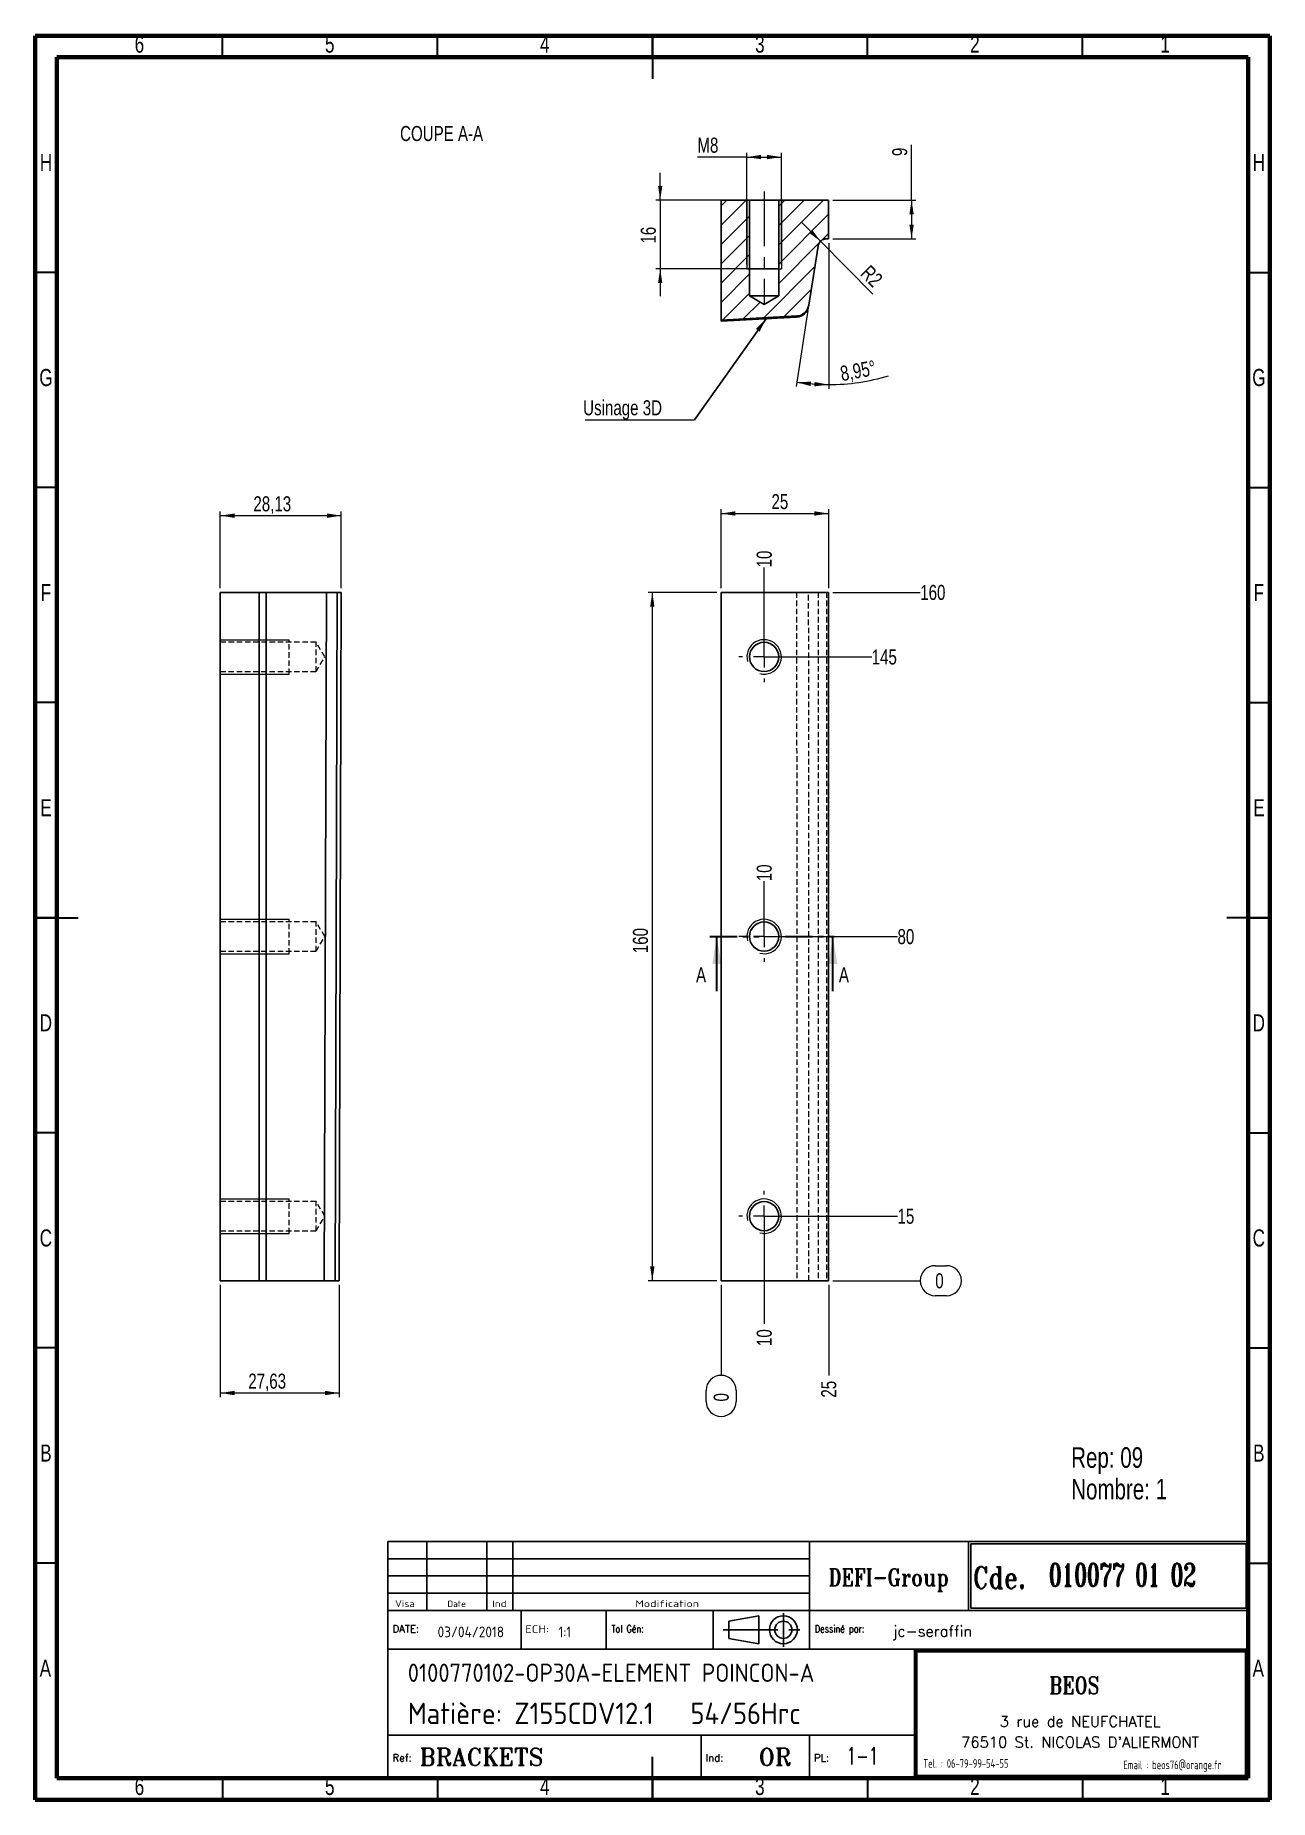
# Model space of a CAD drawing. Header units: millimetres. Extents: x 5 to 292, y 5 to 415.
import ezdxf

# ---------------------------------------------------------------- set-up
doc = ezdxf.new("R2010")
doc.units = ezdxf.units.MM
for name, pattern in [('CENTERX2', [20.32, 12.7, -2.54, 2.54, -2.54]), ('HIDDEN', [1.905, 1.27, -0.635]), ('PHANTOM', [12.7, 6.35, -1.27, 1.27, -1.27, 1.27, -1.27])]:
    doc.linetypes.add(name, pattern=pattern)
doc.layers.add('DIMENSIONS', color=176, linetype='Continuous')
doc.styles.add('SLDTEXTSTYLE0', font='TXT', dxfattribs={"width": 0.75})
doc.styles.add('SLDTEXTSTYLE1', font='ISOCP')
doc.styles.add('SLDTEXTSTYLE10', font='ISOCP', dxfattribs={"width": 1.147311})
doc.styles.add('SLDTEXTSTYLE11', font='ISOCP', dxfattribs={"width": 1.385904})
doc.styles.add('SLDTEXTSTYLE12', font='ISOCP', dxfattribs={"width": 1.246461})
doc.styles.add('SLDTEXTSTYLE13', font='ROMAND')
doc.styles.add('SLDTEXTSTYLE2', font='ROMANT', dxfattribs={"width": 0.8})
doc.styles.add('SLDTEXTSTYLE3', font='ISOCP', dxfattribs={"width": 0.8})
doc.styles.add('SLDTEXTSTYLE4', font='ROMANS', dxfattribs={"width": 0.8})
doc.styles.add('SLDTEXTSTYLE5', font='ROMANT')
doc.styles.add('SLDTEXTSTYLE6', font='ROMANS')
doc.styles.add('SLDTEXTSTYLE7', font='ROMANT', dxfattribs={"width": 0.65})
doc.styles.add('SLDTEXTSTYLE8', font='ISOCP', dxfattribs={"width": 1.446157})
doc.styles.add('SLDTEXTSTYLE9', font='ISOCP', dxfattribs={"width": 1.294402})
doc.dimstyles.new('SLDDIMSTYLE0', dxfattribs={"dimtxt": 3.5, "dimasz": 3.302, "dimexe": 0, "dimexo": 0.0625, "dimgap": 0.875, "dimtad": 0, "dimtih": 1, "dimtoh": 1, "dimdec": 0, "dimrnd": 1e-09, "dimdsep": 46, "dimtxsty": 'SLDTEXTSTYLE0', "dimblk1": 'NONE', "dimblk2": 'NONE', "dimsah": 1, "dimcen": 0.09, "dimadec": 0, "dimazin": 2, "dimtfac": 1, "dimtdec": 0, "dimtofl": 0, "dimtmove": 0, "dimatfit": 3, "dimldrblk": 'NONE', "dimfxl": 1, "dimfrac": 2, "dimtolj": 1, "dimtzin": 12, "dimarcsym": 0})
doc.dimstyles.new('SLDDIMSTYLE1', dxfattribs={"dimtxt": 3.5, "dimasz": 3.302, "dimexe": 0, "dimexo": 0.0625, "dimgap": 0.875, "dimtad": 0, "dimtih": 1, "dimtoh": 1, "dimrnd": 1e-09, "dimzin": 12, "dimdsep": 46, "dimtxsty": 'SLDTEXTSTYLE0', "dimblk1": 'NONE', "dimblk2": 'NONE', "dimsah": 1, "dimcen": 0.09, "dimadec": 0, "dimazin": 3, "dimtfac": 1, "dimtofl": 0, "dimtmove": 0, "dimatfit": 3, "dimldrblk": 'NONE', "dimfxl": 1, "dimfrac": 2, "dimtolj": 1, "dimtzin": 12, "dimarcsym": 0})
doc.dimstyles.new('SLDDIMSTYLE2', dxfattribs={"dimtxt": 3.5, "dimasz": 3.302, "dimexe": 0, "dimexo": 0.0625, "dimgap": 0.875, "dimtad": 1, "dimrnd": 1e-09, "dimzin": 12, "dimdsep": 46, "dimtxsty": 'SLDTEXTSTYLE0', "dimsah": 1, "dimcen": 0.09, "dimadec": 0, "dimazin": 3, "dimtfac": 1, "dimtofl": 0, "dimtmove": 0, "dimatfit": 3, "dimfxl": 1, "dimfrac": 2, "dimtolj": 1, "dimtzin": 12, "dimarcsym": 0})
doc.dimstyles.new('SLDDIMSTYLE3', dxfattribs={"dimtxt": 3.5, "dimasz": 3.302, "dimexe": 0, "dimexo": 0.0625, "dimgap": 0.875, "dimtad": 1, "dimrnd": 1e-09, "dimzin": 12, "dimdsep": 46, "dimtxsty": 'SLDTEXTSTYLE0', "dimsah": 1, "dimcen": 0.09, "dimadec": 0, "dimazin": 3, "dimtfac": 1, "dimtmove": 0, "dimatfit": 0, "dimfxl": 1, "dimfrac": 2, "dimtolj": 1, "dimtzin": 12, "dimarcsym": 0})
doc.dimstyles.new('SLDDIMSTYLE4', dxfattribs={"dimtxt": 3.5, "dimasz": 3.302, "dimexe": 0, "dimexo": 0.0625, "dimgap": 0.875, "dimtad": 1, "dimrnd": 1e-09, "dimzin": 12, "dimdsep": 46, "dimtxsty": 'SLDTEXTSTYLE0', "dimsah": 1, "dimcen": 0, "dimadec": 0, "dimazin": 3, "dimtfac": 1, "dimtofl": 0, "dimtmove": 1, "dimatfit": 3, "dimfxl": 1, "dimfrac": 2, "dimtolj": 1, "dimtzin": 12, "dimarcsym": 0})
doc.dimstyles.new('SLDDIMSTYLE5', dxfattribs={"dimtxt": 3.5, "dimasz": 3.302, "dimexe": 0, "dimexo": 0.0625, "dimgap": 0.875, "dimtad": 1, "dimdec": 4, "dimzin": 12, "dimdsep": 46, "dimtxsty": 'SLDTEXTSTYLE0', "dimsah": 1, "dimcen": 0.09, "dimazin": 3, "dimtfac": 1, "dimtofl": 0, "dimtmove": 0, "dimatfit": 3, "dimfxl": 1, "dimfrac": 2, "dimtolj": 1, "dimtzin": 12, "dimarcsym": 0})
doc.dimstyles.new('SLDDIMSTYLE6', dxfattribs={"dimtxt": 0.18, "dimasz": 3.302, "dimexe": 0, "dimexo": 0.0625, "dimgap": 0, "dimtad": 0, "dimtih": 1, "dimtoh": 1, "dimdec": 0, "dimrnd": 1e-09, "dimzin": 0, "dimdsep": 46, "dimtxsty": 'Standard', "dimsah": 1, "dimcen": 0.09, "dimadec": 0, "dimazin": 0, "dimtfac": 3.302, "dimtdec": 0, "dimtofl": 0, "dimtmove": 0, "dimatfit": 3, "dimfxl": 1, "dimfrac": 2, "dimtolj": 1, "dimtzin": 0, "dimarcsym": 0})

# ---------------------------------------------------------------- blocks, each defined once
blk = doc.blocks.new('SW_NOTE_0')
at = {"color": 0, "linetype": 'Continuous', "lineweight": 0, "char_height": 4.763, "attachment_point": 1, "style": 'SLDTEXTSTYLE0'}
for s, insert in [('Rep: 09', (0, 6.14)), ('Nombre: 1', (0, -1.21))]:
    blk.add_mtext(s, dxfattribs=dict(at, insert=insert))
blk = doc.blocks.new('_D')
at = {"color": 7, "linetype": 'Continuous', "lineweight": 18}
for p, q in [((214.24, 129.12), (216.83, 129.12)), ((190.46, 125.64), (210.75, 125.64)), ((216.83, 122.15), (214.24, 122.15))]:
    blk.add_line(p, q, dxfattribs=at)
for centre, start, end in [((214.24, 125.64), 90, 270), ((216.83, 125.64), 270, 90)]:
    blk.add_arc(centre, 3.49, start, end, dxfattribs=at)
at = {"color": 7, "linetype": 'Continuous', "lineweight": 18, "insert": (214.24, 127.37), "char_height": 3.5, "attachment_point": 1, "style": 'SLDTEXTSTYLE0'}
blk.add_mtext('0', dxfattribs=at)
blk = doc.blocks.new('_None')
blk = doc.blocks.new('_D_1')
at = {"color": 7, "linetype": 'Continuous', "lineweight": 18}
blk.add_line((175.46, 140.64), (205.46, 140.64), dxfattribs=at)
at = {"color": 7, "linetype": 'Continuous', "lineweight": 18, "insert": (205.46, 142.37), "char_height": 3.5, "attachment_point": 1, "style": 'SLDTEXTSTYLE0'}
blk.add_mtext('15', dxfattribs=at)
blk = doc.blocks.new('_D_2')
at = {"color": 7, "linetype": 'Continuous', "lineweight": 18}
blk.add_line((175.46, 205.64), (205.46, 205.64), dxfattribs=at)
at = {"color": 7, "linetype": 'Continuous', "lineweight": 18, "insert": (205.46, 207.37), "char_height": 3.5, "attachment_point": 1, "style": 'SLDTEXTSTYLE0'}
blk.add_mtext('80', dxfattribs=at)
blk = doc.blocks.new('_D_3')
at = {"color": 7, "linetype": 'Continuous', "lineweight": 18}
blk.add_line((175.46, 270.64), (199.46, 270.64), dxfattribs=at)
at = {"color": 7, "linetype": 'Continuous', "lineweight": 18, "insert": (199.46, 272.37), "char_height": 3.5, "attachment_point": 1, "style": 'SLDTEXTSTYLE0'}
blk.add_mtext('145', dxfattribs=at)
blk = doc.blocks.new('_D_4')
at = {"color": 7, "linetype": 'Continuous', "lineweight": 18}
blk.add_line((190.46, 285.64), (210.75, 285.64), dxfattribs=at)
at = {"color": 7, "linetype": 'Continuous', "lineweight": 18, "insert": (210.75, 287.37), "char_height": 3.5, "attachment_point": 1, "style": 'SLDTEXTSTYLE0'}
blk.add_mtext('160', dxfattribs=at)
blk = doc.blocks.new('_D_5')
at = {"color": 7, "linetype": 'Continuous', "lineweight": 18}
for p, q in [((164.46, 124.64), (164.46, 103.64)), ((160.97, 97.56), (160.97, 100.15)), ((167.94, 100.15), (167.94, 97.56))]:
    blk.add_line(p, q, dxfattribs=at)
for centre, start, end in [((164.46, 100.15), 0, 180), ((164.46, 97.56), 180, 0)]:
    blk.add_arc(centre, 3.49, start, end, dxfattribs=at)
at = {"color": 7, "linetype": 'Continuous', "lineweight": 18, "insert": (162.72, 97.56), "char_height": 3.5, "attachment_point": 1, "rotation": 90, "style": 'SLDTEXTSTYLE0'}
blk.add_mtext('0', dxfattribs=at)
blk = doc.blocks.new('_D_6')
at = {"color": 7, "linetype": 'Continuous', "lineweight": 18}
blk.add_line((174.46, 139.64), (174.46, 115.64), dxfattribs=at)
at = {"color": 7, "linetype": 'Continuous', "lineweight": 18, "insert": (172.72, 110.46), "char_height": 3.5, "attachment_point": 1, "rotation": 90, "style": 'SLDTEXTSTYLE0'}
blk.add_mtext('10', dxfattribs=at)
blk = doc.blocks.new('_D_7')
at = {"color": 7, "linetype": 'Continuous', "lineweight": 18}
blk.add_line((174.46, 206.64), (174.46, 218.49), dxfattribs=at)
at = {"color": 7, "linetype": 'Continuous', "lineweight": 18, "insert": (172.72, 218.49), "char_height": 3.5, "attachment_point": 1, "rotation": 90, "style": 'SLDTEXTSTYLE0'}
blk.add_mtext('10', dxfattribs=at)
blk = doc.blocks.new('_D_8')
at = {"color": 7, "linetype": 'Continuous', "lineweight": 18}
blk.add_line((174.46, 271.64), (174.46, 291.43), dxfattribs=at)
at = {"color": 7, "linetype": 'Continuous', "lineweight": 18, "insert": (172.72, 291.43), "char_height": 3.5, "attachment_point": 1, "rotation": 90, "style": 'SLDTEXTSTYLE0'}
blk.add_mtext('10', dxfattribs=at)
blk = doc.blocks.new('_D_9')
at = {"color": 7, "linetype": 'Continuous', "lineweight": 18}
blk.add_line((189.46, 124.64), (189.46, 103.64), dxfattribs=at)
at = {"color": 7, "linetype": 'Continuous', "lineweight": 18, "insert": (187.72, 98.46), "char_height": 3.5, "attachment_point": 1, "rotation": 90, "style": 'SLDTEXTSTYLE0'}
blk.add_mtext('25', dxfattribs=at)
blk = doc.blocks.new('_D_10')
at = {"color": 7, "linetype": 'Continuous', "lineweight": 18}
for p, q in [((164.46, 286.64), (164.46, 304.96)), ((164.46, 303.96), (189.46, 303.96)), ((189.46, 286.64), (189.46, 304.96))]:
    blk.add_line(p, q, dxfattribs=at)
for points in [[(164.46, 303.96), (167.76, 303.46), (167.76, 304.47)], [(189.46, 303.96), (186.15, 304.47), (186.15, 303.46)]]:
    blk.add_solid(points, dxfattribs=at)
at = {"color": 7, "linetype": 'Continuous', "lineweight": 18, "insert": (176.16, 308.48), "char_height": 3.5, "attachment_point": 1, "style": 'SLDTEXTSTYLE0'}
blk.add_mtext('25', dxfattribs=at)
blk = doc.blocks.new('_D_11')
at = {"color": 7, "linetype": 'Continuous', "lineweight": 18}
for p, q in [((163.46, 285.64), (147.46, 285.64)), ((148.46, 285.64), (148.46, 125.64)), ((163.46, 125.64), (147.46, 125.64))]:
    blk.add_line(p, q, dxfattribs=at)
for points in [[(148.46, 285.64), (147.95, 282.33), (148.96, 282.33)], [(148.46, 125.64), (148.96, 128.94), (147.95, 128.94)]]:
    blk.add_solid(points, dxfattribs=at)
at = {"color": 7, "linetype": 'Continuous', "lineweight": 18, "insert": (143.94, 201.76), "char_height": 3.5, "attachment_point": 1, "rotation": 90, "style": 'SLDTEXTSTYLE0'}
blk.add_mtext('160', dxfattribs=at)
blk = doc.blocks.new('SW_CENTERMARKSYMBOL_0')
at = {"color": 0, "linetype": 'Continuous', "lineweight": 0}
for p, q in [((0, 5), (0, 5.9)), ((-5, 0), (-5.9, 0)), ((0, 0), (-2.5, 0)), ((0, 0), (0, 2.5)), ((0, 0), (0, -2.5)), ((0, 0), (2.5, 0)), ((5, 0), (5.9, 0)), ((0, -5), (0, -5.9))]:
    blk.add_line(p, q, dxfattribs=at)
blk = doc.blocks.new('SW_CENTERMARKSYMBOL_1')
at = {"color": 0, "linetype": 'Continuous', "lineweight": 0}
for p, q in [((0, 5), (0, 5.9)), ((-5, 0), (-5.9, 0)), ((0, 0), (-2.5, 0)), ((0, 0), (0, 2.5)), ((0, 0), (0, -2.5)), ((0, 0), (2.5, 0)), ((5, 0), (5.9, 0)), ((0, -5), (0, -5.9))]:
    blk.add_line(p, q, dxfattribs=at)
blk = doc.blocks.new('SW_CENTERMARKSYMBOL_2')
at = {"color": 0, "linetype": 'Continuous', "lineweight": 0}
for p, q in [((0, 5), (0, 5.9)), ((-5, 0), (-5.9, 0)), ((0, 0), (-2.5, 0)), ((0, 0), (0, 2.5)), ((0, 0), (0, -2.5)), ((0, 0), (2.5, 0)), ((5, 0), (5.9, 0)), ((0, -5), (0, -5.9))]:
    blk.add_line(p, q, dxfattribs=at)
blk = doc.blocks.new('_D_12')
at = {"color": 7, "linetype": 'Continuous', "lineweight": 18}
for p, q in [((150.29, 376.81), (150.29, 383.16)), ((177.46, 376.81), (149.29, 376.81)), ((150.29, 376.81), (150.29, 360.81)), ((177.46, 360.81), (149.29, 360.81)), ((150.29, 360.81), (150.29, 354.46))]:
    blk.add_line(p, q, dxfattribs=at)
for points in [[(150.29, 376.81), (150.79, 380.12), (149.78, 380.12)], [(150.29, 360.81), (149.78, 357.51), (150.79, 357.51)]]:
    blk.add_solid(points, dxfattribs=at)
at = {"color": 7, "linetype": 'Continuous', "lineweight": 18, "insert": (145.77, 366.7), "char_height": 3.5, "attachment_point": 1, "rotation": 90, "style": 'SLDTEXTSTYLE0'}
blk.add_mtext('16', dxfattribs=at)
blk = doc.blocks.new('_D_13')
at = {"color": 7, "linetype": 'Continuous', "lineweight": 18}
for q in [(183.09, 371.74), (199.76, 354.95)]:
    blk.add_line((187.57, 367.23), q, dxfattribs=at)
blk.add_solid([(187.57, 367.23), (185.6, 369.93), (184.88, 369.21)], dxfattribs=at)
at = {"color": 7, "linetype": 'Continuous', "lineweight": 18, "insert": (199.12, 361.97), "char_height": 3.5, "attachment_point": 1, "rotation": 315, "style": 'SLDTEXTSTYLE0'}
blk.add_mtext('R2', dxfattribs=at)
blk = doc.blocks.new('_D_14')
at = {"color": 7, "linetype": 'Continuous', "lineweight": 18}
for p, q in [((208.73, 376.81), (208.73, 389.63)), ((190.46, 376.81), (209.73, 376.81)), ((208.73, 376.81), (208.73, 367.81)), ((190.46, 367.81), (209.73, 367.81))]:
    blk.add_line(p, q, dxfattribs=at)
for points in [[(208.73, 376.81), (208.23, 373.51), (209.24, 373.51)], [(208.73, 367.81), (209.24, 371.12), (208.23, 371.12)]]:
    blk.add_solid(points, dxfattribs=at)
at = {"color": 7, "linetype": 'Continuous', "lineweight": 18, "insert": (204.22, 387.04), "char_height": 3.5, "attachment_point": 1, "rotation": 90, "style": 'SLDTEXTSTYLE0'}
blk.add_mtext('9', dxfattribs=at)
blk = doc.blocks.new('_D_15')
at = {"color": 7, "linetype": 'Continuous', "lineweight": 18}
for p, q in [((170.46, 386.81), (158.94, 386.81)), ((170.46, 361.81), (170.46, 387.81)), ((170.46, 386.81), (178.46, 386.81)), ((178.46, 361.81), (178.46, 387.81))]:
    blk.add_line(p, q, dxfattribs=at)
for points in [[(170.46, 386.81), (173.76, 386.31), (173.76, 387.32)], [(178.46, 386.81), (175.15, 387.32), (175.15, 386.31)]]:
    blk.add_solid(points, dxfattribs=at)
at = {"color": 7, "linetype": 'Continuous', "lineweight": 18, "insert": (158.94, 391.33), "char_height": 3.5, "attachment_point": 1, "style": 'SLDTEXTSTYLE0'}
blk.add_mtext('M8', dxfattribs=at)
blk = doc.blocks.new('_D_16')
at = {"color": 7, "linetype": 'Continuous', "lineweight": 18}
for p, q in [((189.46, 366.81), (189.46, 332.91)), ((184.65, 351.16), (181.87, 333.51))]:
    blk.add_line(p, q, dxfattribs=at)
for start, end in [(261.0453, 270), (270, 286.9393)]:
    blk.add_arc((189.46, 381.67), 47.75, start, end, dxfattribs=at)
for points in [[(182.02, 334.49), (185.24, 333.59), (185.36, 334.6)], [(189.46, 333.91), (186.17, 334.53), (186.14, 333.52)]]:
    blk.add_solid(points, dxfattribs=at)
at = {"color": 7, "linetype": 'Continuous', "lineweight": 18, "insert": (191.91, 338.15), "char_height": 3.5, "attachment_point": 1, "rotation": 10.4178, "style": 'SLDTEXTSTYLE0'}
blk.add_mtext('8,95°', dxfattribs=at)
blk = doc.blocks.new('SW_NOTE_1')
at = {"color": 0, "linetype": 'Continuous', "lineweight": 0}
blk.add_line((-25.44, 0), (0, 0), dxfattribs=at)
at = {"color": 0, "linetype": 'Continuous', "lineweight": 0, "insert": (-25.92, 4.58), "char_height": 3.5, "attachment_point": 1, "style": 'SLDTEXTSTYLE0'}
blk.add_mtext('Usinage 3D', dxfattribs=at)
blk = doc.blocks.new('_D_17')
at = {"color": 7, "linetype": 'Continuous', "lineweight": 18}
for p, q in [((48.02, 286.64), (48.02, 304.46)), ((76.15, 286.64), (76.15, 304.46)), ((76.15, 303.46), (48.02, 303.46))]:
    blk.add_line(p, q, dxfattribs=at)
for points in [[(48.02, 303.46), (51.32, 302.95), (51.32, 303.97)], [(76.15, 303.46), (72.85, 303.97), (72.85, 302.95)]]:
    blk.add_solid(points, dxfattribs=at)
at = {"color": 7, "linetype": 'Continuous', "lineweight": 18, "insert": (55.71, 307.97), "char_height": 3.5, "attachment_point": 1, "style": 'SLDTEXTSTYLE0'}
blk.add_mtext('28,13', dxfattribs=at)
blk = doc.blocks.new('_D_18')
at = {"color": 7, "linetype": 'Continuous', "lineweight": 18}
for p, q in [((48.02, 124.64), (48.02, 98.53)), ((75.65, 124.64), (75.65, 98.53)), ((75.65, 99.53), (48.02, 99.53))]:
    blk.add_line(p, q, dxfattribs=at)
for points in [[(48.02, 99.53), (51.32, 99.02), (51.32, 100.04)], [(75.65, 99.53), (72.35, 100.04), (72.35, 99.02)]]:
    blk.add_solid(points, dxfattribs=at)
at = {"color": 7, "linetype": 'Continuous', "lineweight": 18, "insert": (54.52, 104.04), "char_height": 3.5, "attachment_point": 1, "style": 'SLDTEXTSTYLE0'}
blk.add_mtext('27,63', dxfattribs=at)

msp = doc.modelspace()

# ---------------------------------------------------------------- hatches: boundary and pattern name
at = {"linetype": 'Continuous', "lineweight": 18}
h = msp.add_hatch(dxfattribs=at)
h.set_pattern_fill('ANSI31', style=0)
edge = h.paths.add_edge_path(flags=0)
edge.add_line((189.45526, 367.8146), (189.45526, 376.8146))
edge.add_line((189.45526, 376.8146), (177.85526, 376.8146))
edge.add_line((177.85526, 376.8146), (177.85526, 354.5646))
edge.add_line((177.85526, 354.5646), (174.45526, 352.52167))
edge.add_line((174.45526, 352.52167), (171.05526, 354.5646))
edge.add_line((171.05526, 354.5646), (171.05526, 376.8146))
edge.add_line((171.05526, 376.8146), (164.45526, 376.8146))
edge.add_line((164.45526, 376.8146), (164.45526, 348.93753))
edge.add_line((164.45526, 348.93753), (182.03984, 349.87305))
edge.add_ellipse((181.88047, 352.86882), major_axis=(0.46697, 2.96345), ratio=0.999994874, start_angle=191.9999403, end_angle=270)
edge.add_line((184.8439, 352.40186), (187.00647, 366.12591))
edge.add_arc((188.98209, 365.8146), 2, 90, 171.0452599, ccw=False)
edge.add_line((188.98209, 367.8146), (189.45526, 367.8146))

# ---------------------------------------------------------------- linework, layer by layer
at = {"color": 7, "linetype": 'Continuous', "lineweight": 70}
for p, q in [((5, 5), (5, 415)), ((5, 415), (292, 415)), ((292, 415), (292, 5)), ((10, 10), (10, 410)), ((10, 410), (287, 410)), ((287, 410), (287, 10)), ((287, 10), (10, 10)), ((292, 5), (5, 5))]:
    msp.add_line(p, q, dxfattribs=at)
at = {"color": 7, "linetype": 'Continuous', "lineweight": 35}
for p, q in [((48.5, 410), (48.5, 415)), ((98.5, 410), (98.5, 415)), ((148.5, 415.001), (148.5, 404.999)), ((148.5, 410), (148.5, 415)), ((198.5, 410), (198.5, 415)), ((248.5, 410), (248.5, 415)), ((10, 360), (5, 360)), ((287, 360), (292, 360)), ((10, 310), (5, 310)), ((287, 310), (292, 310)), ((10, 260), (5, 260)), ((287, 260), (292, 260)), ((4.999, 210), (15.001, 210)), ((10, 210), (5, 210)), ((292.001, 210), (281.999, 210)), ((287, 210), (292, 210)), ((163.45526, 192.9357), (163.45526, 205.6357)), ((190.45526, 192.9357), (190.45526, 205.6357)), ((10, 160), (5, 160)), ((287, 160), (292, 160)), ((10, 110), (5, 110)), ((287, 110), (292, 110)), ((10, 60), (5, 60)), ((287, 60), (292, 60)), ((148.5, 4.999), (148.5, 15.001)), ((48.5, 10), (48.5, 5)), ((98.5, 10), (98.5, 5)), ((148.5, 10), (148.5, 5)), ((198.5, 10), (198.5, 5)), ((248.5, 10), (248.5, 5))]:
    msp.add_line(p, q, dxfattribs=at)
at = {"color": 7, "linetype": 'CENTERX2', "lineweight": 18}
msp.add_line((174.45526, 378.8146), (174.45526, 352.5646), dxfattribs=at)
at = {"color": 7, "linetype": 'Continuous', "lineweight": 25}
for p, q in [((164.45526, 348.93753), (164.45526, 376.8146)), ((164.45526, 376.8146), (171.05526, 376.8146)), ((171.05526, 354.5646), (171.05526, 376.8146)), ((177.85526, 376.8146), (171.05526, 376.8146)), ((177.85526, 376.8146), (177.85526, 354.5646)), ((177.85526, 376.8146), (189.45526, 376.8146)), ((189.45526, 376.8146), (189.45526, 367.8146)), ((187.00647, 366.12591), (184.8439, 352.40186)), ((189.45526, 367.8146), (188.98209, 367.8146)), ((174.45526, 352.52167), (171.05526, 354.5646)), ((177.85526, 354.5646), (171.05526, 354.5646)), ((177.85526, 354.5646), (174.45526, 352.52167)), ((182.03984, 349.87305), (164.45526, 348.93753)), ((164.45526, 348.68662), (181.99997, 349.62002)), ((164.45526, 348.93753), (164.45526, 348.68662)), ((181.99997, 349.62002), (182.03984, 349.87305)), ((184.8439, 352.40186), (184.80403, 352.14883)), ((48.02281, 285.6357), (48.02281, 125.6357)), ((48.02281, 285.6357), (57.02281, 285.6357)), ((57.02281, 285.6357), (57.02281, 125.6357)), ((57.02281, 285.6357), (58.7115, 285.6357)), ((58.7115, 285.6357), (58.7115, 125.6357)), ((58.7115, 285.6357), (72.68857, 285.6357)), ((72.18252, 125.6357), (72.68857, 285.6357)), ((72.68857, 285.6357), (75.21739, 285.6357)), ((75.21739, 285.6357), (74.71134, 125.6357)), ((76.15079, 285.6357), (75.21739, 285.6357)), ((75.64897, 125.6357), (76.15079, 285.6357)), ((164.45526, 285.6357), (164.45526, 125.6357)), ((164.45526, 285.6357), (189.45526, 285.6357)), ((189.45526, 285.6357), (189.45526, 125.6357)), ((57.02281, 125.6357), (48.02281, 125.6357)), ((58.7115, 125.6357), (57.02281, 125.6357)), ((72.18252, 125.6357), (58.7115, 125.6357)), ((74.71134, 125.6357), (72.18252, 125.6357)), ((74.71134, 125.6357), (75.64897, 125.6357)), ((189.45526, 125.6357), (164.45526, 125.6357))]:
    msp.add_line(p, q, dxfattribs=at)
at = {"color": 7, "linetype": 'Continuous', "lineweight": 18}
for p, q in [((170.45526, 376.8146), (170.45526, 360.8146)), ((178.45526, 376.8146), (178.45526, 360.8146)), ((170.45526, 360.8146), (178.45526, 360.8146)), ((48.02281, 274.6357), (64.02281, 274.6357)), ((48.02281, 266.6357), (64.02281, 266.6357)), ((48.02281, 209.6357), (64.02281, 209.6357)), ((48.02281, 201.6357), (64.02281, 201.6357)), ((48.02281, 144.6357), (64.02281, 144.6357)), ((48.02281, 136.6357), (64.02281, 136.6357))]:
    msp.add_line(p, q, dxfattribs=at)
at = {"color": 7, "linetype": 'HIDDEN', "lineweight": 18}
for p, q in [((181.99997, 285.6357), (182.07971, 125.6357)), ((184.88377, 125.6357), (184.80403, 285.6357)), ((187.00647, 285.6357), (187.00647, 125.6357)), ((188.98209, 285.6357), (188.98209, 125.6357)), ((70.27281, 274.0357), (48.02281, 274.0357)), ((64.02281, 266.6357), (64.02281, 274.6357)), ((70.27281, 267.2357), (70.27281, 274.0357)), ((72.31573, 270.6357), (70.27281, 274.0357)), ((48.02281, 267.2357), (70.27281, 267.2357)), ((70.27281, 267.2357), (72.31573, 270.6357)), ((64.02281, 201.6357), (64.02281, 209.6357)), ((70.27281, 209.0357), (48.02281, 209.0357)), ((70.27281, 202.2357), (70.27281, 209.0357)), ((72.31573, 205.6357), (70.27281, 209.0357)), ((70.27281, 202.2357), (72.31573, 205.6357)), ((48.02281, 202.2357), (70.27281, 202.2357)), ((70.27281, 144.0357), (48.02281, 144.0357)), ((64.02281, 136.6357), (64.02281, 144.6357)), ((70.27281, 137.2357), (70.27281, 144.0357)), ((72.31573, 140.6357), (70.27281, 144.0357)), ((70.27281, 137.2357), (72.31573, 140.6357)), ((48.02281, 137.2357), (70.27281, 137.2357))]:
    msp.add_line(p, q, dxfattribs=at)
at = {"color": 7, "linetype": 'PHANTOM', "lineweight": 35}
for p, q in [((161.86776, 205.6357), (174.57411, 205.6357)), ((179.34276, 205.6357), (192.04276, 205.6357))]:
    msp.add_line(p, q, dxfattribs=at)
at = {"color": 7, "linetype": 'Continuous', "lineweight": 25}
for centre in [(174.45526, 270.6357), (174.45526, 205.6357), (174.45526, 140.6357)]:
    msp.add_circle(centre, 3.4, dxfattribs=at)
msp.add_arc((188.98209, 365.8146), 2, 90, 171.0452599, dxfattribs=at)
at = {"color": 7, "linetype": 'Continuous', "lineweight": 18}
for centre in [(174.45526, 270.6357), (174.45526, 205.6357), (174.45526, 140.6357)]:
    msp.add_arc(centre, 4, 255, 195, dxfattribs=at)
at = {"color": 7, "linetype": 'Continuous', "lineweight": 25}
for centre in [(181.8406, 352.6158), (181.88047, 352.86882)]:
    msp.add_ellipse(centre, major_axis=(0.46697, 2.96345), ratio=0.999994874, start_param=3.351032164, end_param=4.71238898, dxfattribs=at)
at = {"color": 7, "linetype": 'Continuous', "lineweight": 35}
for points in [[(163.45526, 205.6357), (162.43926, 199.2857), (164.47126, 199.2857)], [(190.45526, 205.6357), (189.43926, 199.2857), (191.47126, 199.2857)]]:
    msp.add_solid(points, dxfattribs=at)
at = {"layer": 'DIMENSIONS', "color": 3}
for p, q in [((185, 65), (87, 65)), ((96, 49), (96, 65)), ((110, 49), (110, 65)), ((116, 49), (116, 65)), ((87, 61), (185, 61)), ((185, 57), (87, 57)), ((87, 53), (185, 53))]:
    msp.add_line(p, q, dxfattribs=at)
at = {"layer": 'DIMENSIONS', "color": 6}
for p, q in [((87, 65), (87, 10)), ((287, 10), (287, 65)), ((287, 40), (209.38409, 40)), ((209.38409, 40), (209.38409, 10)), ((286.8, 39.8), (209.58409, 39.8)), ((209.58409, 39.8), (209.58409, 10.2)), ((286.6, 39.6), (209.78409, 39.6)), ((209.78409, 39.6), (209.78409, 10.4)), ((286.4, 39.4), (209.98409, 39.4)), ((209.98409, 39.4), (209.98409, 10.6)), ((286.4, 10.6), (286.4, 39.4)), ((286.6, 10.4), (286.6, 39.6)), ((286.8, 10.2), (286.8, 39.8)), ((87, 10), (287, 10)), ((209.58409, 10.2), (286.8, 10.2)), ((209.78409, 10.4), (286.6, 10.4)), ((209.98409, 10.6), (286.4, 10.6))]:
    msp.add_line(p, q, dxfattribs=at)
at = {"layer": 'DIMENSIONS', "color": 1}
for p, q in [((287, 65), (185, 65)), ((185, 49), (185, 65)), ((222, 49), (222, 65)), ((222.5, 49.5), (222.5, 64.5)), ((222.5, 64.5), (286.5, 64.5)), ((286.5, 64.5), (286.5, 49.5)), ((286.5, 49.5), (222.5, 49.5)), ((87, 49), (287, 49)), ((118, 49), (118, 40)), ((137.73069, 49), (137.73069, 40)), ((162.62034, 49), (162.62034, 40)), ((185, 49), (185, 40)), ((209.38409, 40), (87, 40)), ((209.38409, 20), (87, 20)), ((159.79154, 20), (159.79154, 10)), ((185, 20), (185, 10))]:
    msp.add_line(p, q, dxfattribs=at)
at = {"layer": 'DIMENSIONS'}
for p, q in [((222.5, 49.5), (222.5, 64.5)), ((222.5, 64.5), (286.5, 64.5)), ((286.5, 64.5), (286.5, 49.5)), ((286.5, 49.5), (222.5, 49.5))]:
    msp.add_line(p, q, dxfattribs=at)
at = {"layer": 'DIMENSIONS', "color": 7}
for p, q in [((173.24368, 47.75), (166.24368, 46.5)), ((166.24368, 46.5), (166.24368, 42.5)), ((173.24368, 41.25), (173.24368, 47.75)), ((166.24368, 42.5), (173.24368, 41.25))]:
    msp.add_line(p, q, dxfattribs=at)
at = {"layer": 'DIMENSIONS', "color": 3, "linetype": 'CENTERX2'}
for p, q in [((178.93393, 48.34798), (178.93393, 40.51332)), ((164.94646, 44.5), (183.20111, 44.5))]:
    msp.add_line(p, q, dxfattribs=at)
at = {"layer": 'DIMENSIONS', "color": 7}
for radius in [3.25, 2]:
    msp.add_circle((178.93393, 44.5), radius, dxfattribs=at)

# ---------------------------------------------------------------- block references
at = {"color": 7, "linetype": 'Continuous', "lineweight": 0}
for name, p in [('SW_NOTE_1', (158.29725, 325.71065)), ('SW_CENTERMARKSYMBOL_2', (174.45526, 270.6357)), ('SW_CENTERMARKSYMBOL_1', (174.45526, 205.6357)), ('SW_CENTERMARKSYMBOL_0', (174.45526, 140.6357)), ('SW_NOTE_0', (245.84082, 80.78091))]:
    msp.add_blockref(name, p, dxfattribs=at)

# ---------------------------------------------------------------- texts
at = {"color": 7, "linetype": 'Continuous', "lineweight": 0, "attachment_point": 2, "style": 'SLDTEXTSTYLE0'}
for s, insert, char_height in [('6', (29.21004, 415.06015), 3.96875), ('5', (73.46004, 415.06015), 3.96875), ('4', (123.46004, 415.06015), 3.96875), ('3', (173.46004, 415.06015), 3.96875), ('2', (223.46004, 415.06015), 3.96875), ('1', (267.71004, 415.06015), 3.96875), ('COUPE A-A', (99.4699, 394.0375), 3.5), ('H', (7.49035, 387.56015), 3.96875), ('H', (289.49035, 387.56015), 3.96875), ('G', (7.48668, 337.56015), 3.96875), ('G', (289.48668, 337.56015), 3.96875), ('F', (7.45774, 287.56015), 3.96875), ('F', (289.45774, 287.56015), 3.96875), ('E', (7.50781, 237.56015), 3.96875), ('E', (289.50781, 237.56015), 3.96875), ('D', (7.45269, 187.56015), 3.96875), ('D', (289.45269, 187.56015), 3.96875), ('C', (7.45866, 137.56015), 3.96875), ('C', (289.45866, 137.56015), 3.96875), ('B', (7.4706, 87.56015), 3.96875), ('B', (289.4706, 87.56015), 3.96875), ('A', (7.33969, 37.56015), 3.96875), ('A', (289.33969, 37.56015), 3.96875), ('6', (29.21004, 10.06015), 3.96875), ('5', (73.46004, 10.06015), 3.96875), ('4', (123.46004, 10.06015), 3.96875), ('3', (173.46004, 10.06015), 3.96875), ('2', (223.46004, 10.06015), 3.96875), ('1', (267.71004, 10.06015), 3.96875)]:
    msp.add_mtext(s, dxfattribs=dict(at, insert=insert, char_height=char_height))
at = {"color": 7, "linetype": 'Continuous', "char_height": 3.5, "attachment_point": 1, "style": 'SLDTEXTSTYLE0'}
for insert in [(158.62347, 198.49567), (191.83577, 198.49567)]:
    msp.add_mtext('A', dxfattribs=dict(at, insert=insert))
at = {"layer": 'DIMENSIONS'}
for s, insert, char_height, attachment_point, style in [('DEFI-Group', (203.4195, 58.70072), 4, 2, 'SLDTEXTSTYLE2'), ('Cde.', (223, 59.12589), 5, 1, 'SLDTEXTSTYLE2'), ('010077 01 02', (240.66187, 59.93983), 5.2916667, 1, 'SLDTEXTSTYLE7'), ('Visa', (88.6551, 51.34751), 1.567052, 1, 'SLDTEXTSTYLE12'), ('Date', (100.82407, 51.28334), 1.492431, 1, 'SLDTEXTSTYLE10'), ('Ind', (111.25446, 51.28334), 1.492431, 1, 'SLDTEXTSTYLE11'), ('Modification', (144.48919, 51.34751), 1.5670523, 1, 'SLDTEXTSTYLE8'), ('DATE:', (88.03411, 45.59841), 1.727675, 1, 'SLDTEXTSTYLE6'), ('03/04/2018', (98.53289, 45.25347), 2.5, 1, 'SLDTEXTSTYLE1'), ('ECH:', (118.91066, 45.55991), 1.814059, 1, 'SLDTEXTSTYLE9'), ('1:1', (126.61977, 45.24035), 2.5, 1, 'SLDTEXTSTYLE1'), ('Tol Gén:', (138.95157, 45.59841), 1.727675, 1, 'SLDTEXTSTYLE4'), ('Dessiné par:', (186.22087, 45.59841), 1.7276752, 1, 'SLDTEXTSTYLE4'), ('jc-seraffin', (204.35515, 45.41997), 2.5, 1, 'SLDTEXTSTYLE5'), ('0100770102-OP30A-ELEMENT POINCON-A', (91.60273, 36.61968), 4.2333333, 1, 'SLDTEXTSTYLE1'), ('BEOS', (246.57079, 33.59488), 4, 2, 'SLDTEXTSTYLE2'), ('Matière: Z155CDV12.1   54/56Hrc', (91.60273, 27.56351), 5, 1, 'SLDTEXTSTYLE1'), ('3 rue de NEUFCHATEL', (247.90924, 24.44835), 2.5, 2, 'SLDTEXTSTYLE13'), ('BRACKETS', (94.33673, 16.95138), 4, 1, 'SLDTEXTSTYLE5'), ('OR', (173.19394, 16.95138), 4, 1, 'SLDTEXTSTYLE5'), ('1-1', (193.65089, 17.17305), 4, 1, 'SLDTEXTSTYLE7'), ("76510 St. NICOLAS D'ALIERMONT", (247.90254, 19.62324), 2.5, 2, 'SLDTEXTSTYLE13'), ('Ref:', (88.03411, 15.59841), 1.727675, 1, 'SLDTEXTSTYLE6'), ('Ind:', (160.82565, 15.59841), 1.727675, 1, 'SLDTEXTSTYLE6'), ('PL:', (186.03411, 15.59841), 1.727675, 1, 'SLDTEXTSTYLE6'), ('Tel. : 06-79-99-54-55', (221.36027, 14.42858), 2, 2, 'SLDTEXTSTYLE3'), ('Email : beos76@orange.fr', (269.37248, 14.0972), 2, 2, 'SLDTEXTSTYLE3')]:
    msp.add_mtext(s, dxfattribs=dict(at, insert=insert, char_height=char_height, attachment_point=attachment_point, style=style))

# ---------------------------------------------------------------- dimensions: what is measured, and where the dimension line sits
at = {"color": 7, "linetype": 'Continuous', "lineweight": 18}
dim = msp.add_linear_dim(base=(178.45526, 386.8146), p1=(170.45526, 360.8146), p2=(178.45526, 360.8146), text='M8', dimstyle='SLDDIMSTYLE2', dxfattribs=at)
dim.commit()
dim.dimension.update_dxf_attribs({"geometry": '_D_15', "text_midpoint": (162.37262, 386.8146), "dimtype": 160})
for base, p1, p2, dimstyle, picture, middle in [((208.73431, 367.8146), (189.45526, 376.8146), (189.45526, 367.8146), 'SLDDIMSTYLE2', '_D_14', (208.73431, 388.33525)), ((150.28502, 360.8146), (178.45526, 376.8146), (178.45526, 360.8146), 'SLDDIMSTYLE3', '_D_12', (150.28502, 369.28718)), ((148.45526, 125.6357), (164.45526, 285.6357), (164.45526, 125.6357), 'SLDDIMSTYLE2', '_D_11', (148.45526, 205.6357))]:
    dim = msp.add_linear_dim(base=base, p1=p1, p2=p2, angle=90, dimstyle=dimstyle, dxfattribs=at)
    dim.commit()
    dim.dimension.update_dxf_attribs({"geometry": picture, "text_midpoint": middle, "dimtype": 160})
dim = msp.add_angular_dim_2l(base=(185.72733, 334.05816), line1=((184.80403, 352.14883), (187.00647, 366.12591)), line2=((189.45526, 367.8146), (189.45526, 376.8146)), dimstyle='SLDDIMSTYLE5', dxfattribs=at)
dim.commit()
dim.dimension.update_dxf_attribs({"geometry": '_D_16', "text_midpoint": (198.09037, 334.69963), "dimtype": 162})
dim = msp.add_radius_dim(center=(188.98209, 365.8146), mpoint=(187.56788, 367.22881), dimstyle='SLDDIMSTYLE4', dxfattribs=at)
dim.commit()
dim.dimension.update_dxf_attribs({"geometry": '_D_13', "text_midpoint": (198.09038, 356.70633), "dimtype": 164})
for base, p1, p2, picture, middle in [((48.02281, 303.46148), (76.15079, 285.6357), (48.02281, 285.6357), '_D_17', (61.52487, 303.46148)), ((189.45526, 303.96339), (164.45526, 285.6357), (189.45526, 285.6357), '_D_10', (178.74726, 303.96339)), ((48.02281, 99.52876), (75.64897, 125.6357), (48.02281, 125.6357), '_D_18', (60.33761, 99.52876))]:
    dim = msp.add_linear_dim(base=base, p1=p1, p2=p2, dimstyle='SLDDIMSTYLE2', dxfattribs=at)
    dim.commit()
    dim.dimension.update_dxf_attribs({"geometry": picture, "text_midpoint": middle, "dimtype": 160})
for feature_location, offset, dtype, origin, dimstyle, picture, middle in [((174.45526, 270.6357), (0, 20.7911), 1, (164.45526, 125.6357), 'SLDDIMSTYLE1', '_D_8', (174.45526, 294.01291)), ((189.45526, 285.6357), (21.29848, 0), 0, (189.45526, 125.6357), 'SLDDIMSTYLE1', '_D_4', (214.63291, 285.6357)), ((174.45526, 270.6357), (25, 0), 0, (189.45526, 125.6357), 'SLDDIMSTYLE1', '_D_3', (203.33442, 270.6357)), ((174.45526, 205.6357), (0, 12.85092), 1, (164.45526, 125.6357), 'SLDDIMSTYLE1', '_D_7', (174.45526, 221.07273)), ((174.45526, 205.6357), (31, 0), 0, (189.45526, 125.6357), 'SLDDIMSTYLE1', '_D_2', (208.04137, 205.6357)), ((174.45526, 140.6357), (0, -25), 1, (164.45526, 125.6357), 'SLDDIMSTYLE1', '_D_6', (174.45526, 113.04959)), ((174.45526, 140.6357), (31, 0), 0, (189.45526, 125.6357), 'SLDDIMSTYLE1', '_D_1', (208.04137, 140.6357)), ((189.4552567237, 125.6356968215), (21.2984843676, 0), 0, (189.4552567237, 125.6356968215), 'SLDDIMSTYLE0', '_D', (215.5358589945, 125.6356968215)), ((164.4552567237, 125.6356968215), (0, -22), 1, (164.4552567237, 125.6356968215), 'SLDDIMSTYLE0', '_D_5', (164.4552567237, 98.8535789183)), ((189.45526, 125.6357), (0, -22), 1, (164.45526, 125.6357), 'SLDDIMSTYLE1', '_D_9', (189.45526, 101.04959))]:
    dim = msp.add_ordinate_dim(feature_location=feature_location, offset=offset, dtype=dtype, origin=origin, dimstyle=dimstyle, dxfattribs=at)
    dim.commit()
    dim.dimension.update_dxf_attribs({"geometry": picture, "text_midpoint": middle})

# ---------------------------------------------------------------- leaders
at = {"color": 7, "linetype": 'Continuous', "lineweight": 0}
msp.add_leader([(174.8978, 349.24218), (158.29725, 325.71065)], dimstyle='SLDDIMSTYLE6', dxfattribs=at)

doc.saveas('drawing.dxf')
